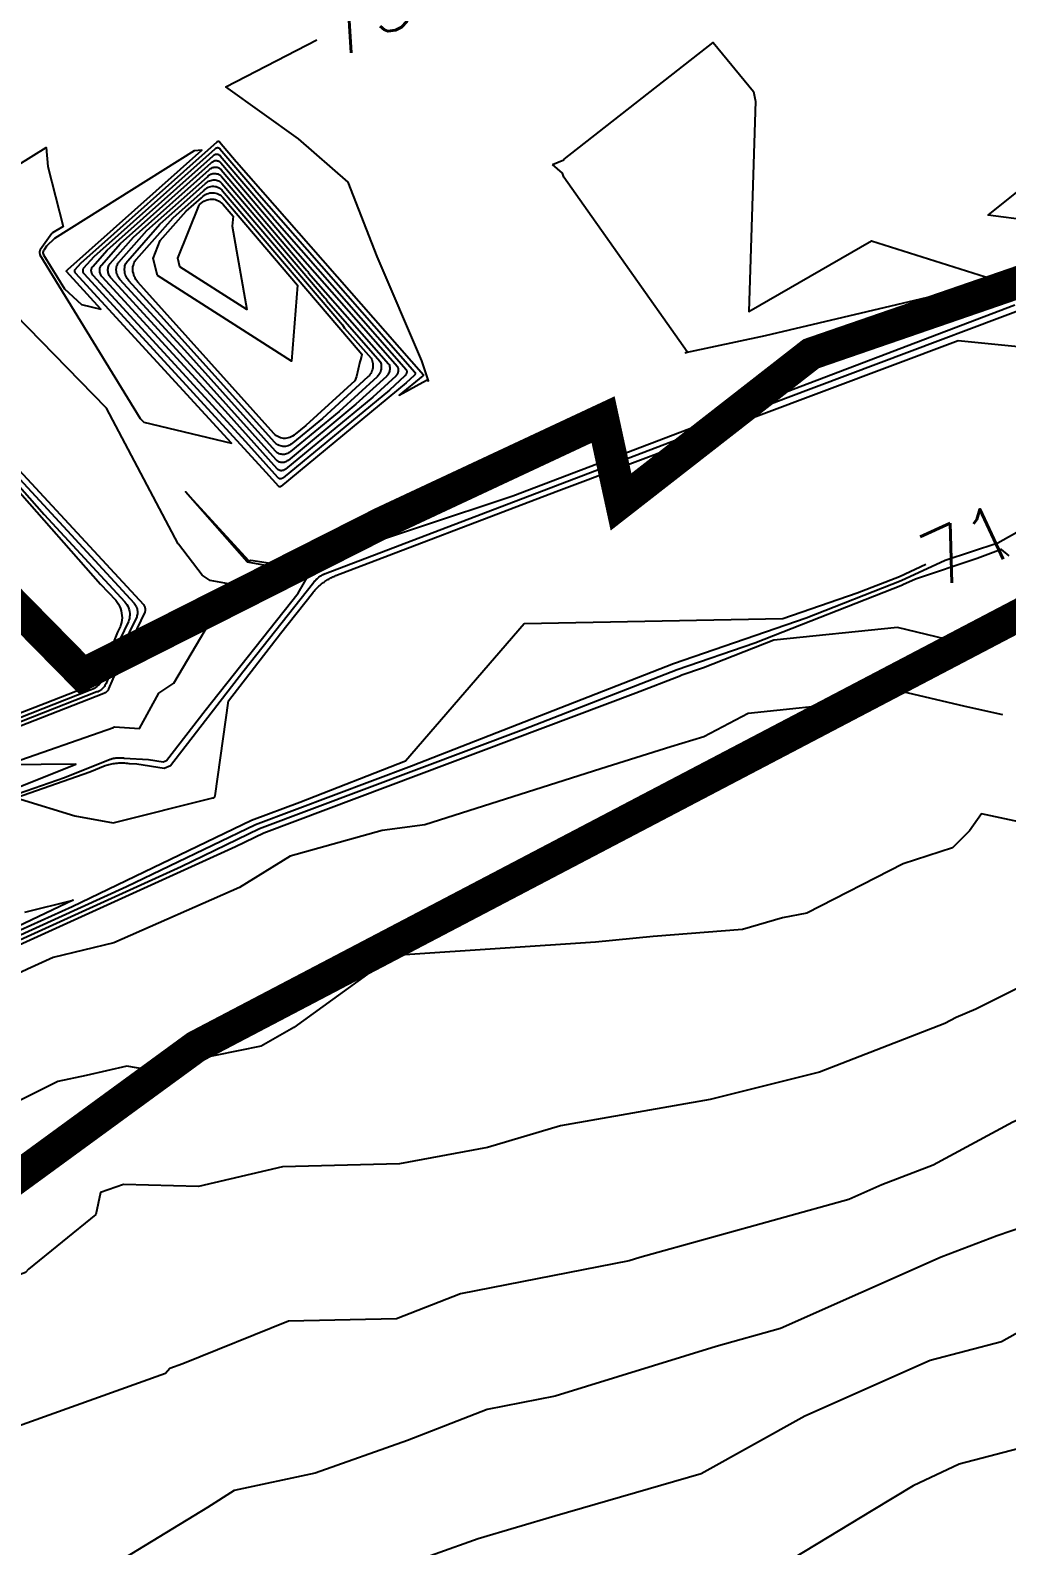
# Model space of a CAD drawing. Header units: metres. Extents: x 729358 to 732680, y 1423022 to 1426117.
# Drawn here: x 729974.5 to 730090, y 1424965.1 to 1425144.4 of the extents above; entities that cross this region are included whole.
import ezdxf

# ---------------------------------------------------------------- set-up
doc = ezdxf.new("R2010")
doc.units = ezdxf.units.M
doc.header["$MEASUREMENT"] = 0
doc.linetypes.add('PHANTOM', pattern=[2.5, 1.25, -0.25, 0.25, -0.25, 0.25, -0.25])
for name, color, linetype in [('36Bound', 6, 'PHANTOM'), ('HR36 IE-Exi_Xref$0$CONTOUR', 8, 'Continuous'), ('HR36 IE-Exi_Xref$0$CONTOURINDEX', 10, 'Continuous'), ('HR36 IE-Exi_Xref$0$CONTOURTEXT', 7, 'Continuous')]:
    doc.layers.add(name, color=color, linetype=linetype)
doc.styles.add('HR36 IE-Exi_Xref$0$5mm', font='simplex', dxfattribs={"height": 5})

msp = doc.modelspace()

# ---------------------------------------------------------------- linework, layer by layer
at = {"layer": '36Bound', "const_width": 3.84}
msp.add_lwpolyline([(731089.29, 1424869.87), (731097.59, 1425120.07), (731110.41, 1425192.42), (731138.07, 1425349.11), (731186.64, 1425492.9), (731134.88, 1425523.96), (731220.89, 1425664.9), (730803.81, 1425911.35), (730764.78, 1425842.6), (730723.84, 1425770.49), (730682.74, 1425698.76), (730672.5, 1425703.91), (730659.08, 1425710.65), (730650.07, 1425715.18), (730455.78, 1425812.86), (730385.15, 1425653.57), (730390.36, 1425601.87), (730354.83, 1425374.71), (730264.08, 1425176.5), (730117.5, 1425088.87), (729994.08, 1425024.16), (729814.03, 1424892.64)], dxfattribs=at)
at = {"layer": '36Bound', "const_width": 3.84, "flags": 128}
msp.add_lwpolyline([(730016.1, 1425086.12), (730042.25, 1425098.35), (730044.37, 1425088.61), (730066.86, 1425106.14), (730148.6, 1425134.3), (730197.59, 1425159.17), (730225.06, 1425195.72), (730242.38, 1425205.96), (730159.68, 1425270.89), (730113.89, 1425302.03), (730068.59, 1425319.8), (730033.85, 1425331.31), (729983.74, 1425346.31), (729978.31, 1425346.33), (729932.98, 1425312.47), (729916.75, 1425322.38), (729875, 1425348.48), (729857.06, 1425321.51), (729939.63, 1425269.07), (729936.92, 1425264.9), (729849.45, 1425320.85), (729825.14, 1425281.48), (729804.76, 1425247.07), (729980.67, 1425068.2)], close=True, dxfattribs=at)
at = {"layer": 'HR36 IE-Exi_Xref$0$CONTOUR', "flags": 128}
for points, elevation in [([(729962.43, 1425121.89), (729976.37, 1425130.54), (729976.57, 1425128.27), (729978.35, 1425121.21), (729977.1, 1425120.43), (729977.04, 1425120.37), (729975.66, 1425118.42), (729975.62, 1425118.37), (729975.6, 1425118.28), (729975.57, 1425118.22), (729975.55, 1425118.07), (729975.59, 1425117.93), (729975.62, 1425117.83), (729987.46, 1425098.46), (729987.88, 1425098.08), (729987.91, 1425098.05), (729998.29, 1425095.56), (729979.83, 1425115.69), (729979.81, 1425115.72), (729979.79, 1425115.74), (729979.78, 1425115.77), (729979.76, 1425115.8), (729979.75, 1425115.83), (729979.74, 1425115.85), (729979.74, 1425115.88), (729979.74, 1425115.91), (729979.74, 1425115.94), (729979.74, 1425115.97), (729979.74, 1425116), (729979.75, 1425116.03), (729979.76, 1425116.05), (729979.77, 1425116.08), (729979.79, 1425116.1), (729979.8, 1425116.11), (729980.47, 1425116.87), (729996.59, 1425131.22), (729996.6, 1425131.23), (729996.62, 1425131.24), (729996.64, 1425131.25), (729996.65, 1425131.26), (729996.67, 1425131.27), (729996.69, 1425131.28), (729996.71, 1425131.28), (729996.73, 1425131.28), (729996.75, 1425131.28), (729996.77, 1425131.27), (729996.79, 1425131.27), (729996.8, 1425131.26), (729996.82, 1425131.25), (729996.84, 1425131.24), (729996.85, 1425131.23), (729996.86, 1425131.22), (729998.83, 1425128.9), (729998.85, 1425128.88), (729998.87, 1425128.85), (730021.01, 1425103.63), (730021.01, 1425103.63), (730021.01, 1425103.63), (730021.01, 1425103.62), (730021.01, 1425103.62), (730021.01, 1425103.62), (730021.01, 1425103.62), (730021.01, 1425103.62), (730021.01, 1425103.61), (730021.01, 1425103.61), (730021.01, 1425103.61), (730021.01, 1425103.61), (730021.01, 1425103.61), (730021, 1425103.6), (730021, 1425103.6), (730021, 1425103.6), (730020.94, 1425103.54), (730018.14, 1425101.23), (730021.37, 1425103.02), (730021.6, 1425102.95), (730020.81, 1425105.29), (730015.5, 1425117.66), (730012.07, 1425126.42), (730006.22, 1425131.58), (729997.61, 1425137.73), (730008.39, 1425143.29)], 73), ([(729977.34, 1425119.77), (729976.4, 1425118.86), (729976.11, 1425118.45), (729976.03, 1425118.34), (729975.98, 1425118.13), (729975.97, 1425118.12), (729975.97, 1425118.09), (729975.98, 1425118.06), (729976.04, 1425117.85), (729978.52, 1425113.8), (729980.55, 1425111.97), (729980.55, 1425111.96), (729982.84, 1425111.42), (729978.77, 1425115.85), (729978.77, 1425115.85), (729978.77, 1425115.86), (729978.76, 1425115.86), (729978.76, 1425115.87), (729978.76, 1425115.88), (729978.76, 1425115.88), (729978.75, 1425115.89), (729978.75, 1425115.9), (729978.75, 1425115.9), (729978.75, 1425115.91), (729978.76, 1425115.92), (729978.76, 1425115.92), (729978.76, 1425115.93), (729978.76, 1425115.93), (729978.77, 1425115.94), (729978.77, 1425115.94), (729978.92, 1425116.11), (729994.79, 1425130.24), (729993.88, 1425130.14), (729977.34, 1425119.77)], 73.5), ([(730002.4, 1425092.08), (729980.88, 1425115.54), (729980.85, 1425115.58), (729980.82, 1425115.63), (729980.79, 1425115.67), (729980.77, 1425115.72), (729980.75, 1425115.77), (729980.73, 1425115.83), (729980.72, 1425115.88), (729980.72, 1425115.93), (729980.72, 1425115.99), (729980.72, 1425116.04), (729980.73, 1425116.09), (729980.75, 1425116.14), (729980.77, 1425116.18), (729980.79, 1425116.22), (729980.81, 1425116.26), (729980.83, 1425116.29), (729982.03, 1425117.64), (729996.36, 1425130.39), (729996.39, 1425130.42), (729996.42, 1425130.45), (729996.46, 1425130.47), (729996.49, 1425130.49), (729996.53, 1425130.5), (729996.57, 1425130.51), (729996.61, 1425130.52), (729996.65, 1425130.52), (729996.69, 1425130.52), (729996.72, 1425130.51), (729996.76, 1425130.5), (729996.8, 1425130.48), (729996.83, 1425130.46), (729996.86, 1425130.44), (729996.89, 1425130.41), (729996.91, 1425130.39), (730000.93, 1425125.68), (730000.97, 1425125.62), (730001, 1425125.57), (730019.97, 1425103.96), (730019.99, 1425103.93), (730020, 1425103.91), (730020, 1425103.88), (730020.01, 1425103.85), (730020.01, 1425103.82), (730020.01, 1425103.79), (730020.01, 1425103.76), (730020, 1425103.73), (730019.99, 1425103.7), (730019.98, 1425103.67), (730019.96, 1425103.64), (730019.95, 1425103.62), (730019.93, 1425103.59), (730019.91, 1425103.57), (730019.91, 1425103.57), (730018.95, 1425102.7), (730004.11, 1425090.44), (730004.1, 1425090.42), (730004.08, 1425090.41), (730004.06, 1425090.41), (730004.05, 1425090.4), (730004.03, 1425090.39), (730004.01, 1425090.39), (730003.99, 1425090.39), (730003.98, 1425090.39), (730003.96, 1425090.39), (730003.94, 1425090.4), (730003.93, 1425090.4), (730003.91, 1425090.41), (730003.9, 1425090.42), (730003.88, 1425090.43), (730003.87, 1425090.44), (730003.87, 1425090.45), (730002.4, 1425092.08)], 72.5), ([(729997.57, 1425099.33), (729982.99, 1425115.23), (729982.92, 1425115.31), (729982.86, 1425115.39), (729982.81, 1425115.48), (729982.77, 1425115.58), (729982.74, 1425115.67), (729982.71, 1425115.77), (729982.69, 1425115.87), (729982.69, 1425115.97), (729982.69, 1425116.07), (729982.69, 1425116.17), (729982.71, 1425116.26), (729982.74, 1425116.35), (729982.77, 1425116.43), (729982.81, 1425116.51), (729982.86, 1425116.59), (729982.9, 1425116.63), (729985.14, 1425119.17), (729995.89, 1425128.74), (729995.96, 1425128.8), (729996.03, 1425128.85), (729996.1, 1425128.9), (729996.17, 1425128.93), (729996.25, 1425128.96), (729996.33, 1425128.98), (729996.41, 1425128.99), (729996.48, 1425129), (729996.56, 1425128.99), (729996.64, 1425128.97), (729996.71, 1425128.95), (729996.78, 1425128.92), (729996.85, 1425128.88), (729996.92, 1425128.83), (729996.98, 1425128.77), (729997.01, 1425128.74), (730005.12, 1425119.23), (730005.2, 1425119.12), (730005.27, 1425119.01), (730017.91, 1425104.62), (730017.94, 1425104.54), (730017.97, 1425104.47), (730017.99, 1425104.38), (730018, 1425104.3), (730018.01, 1425104.21), (730018.01, 1425104.12), (730018, 1425104.04), (730017.98, 1425103.95), (730017.95, 1425103.87), (730017.92, 1425103.79), (730017.88, 1425103.71), (730017.84, 1425103.64), (730017.78, 1425103.57), (730017.73, 1425103.51), (730017.71, 1425103.49), (730014.99, 1425101.01), (730004.68, 1425092.5), (730004.62, 1425092.45), (730004.56, 1425092.41), (730004.49, 1425092.37), (730004.42, 1425092.34), (730004.35, 1425092.32), (730004.28, 1425092.31), (730004.21, 1425092.3), (730004.14, 1425092.3), (730004.06, 1425092.31), (730003.99, 1425092.33), (730003.93, 1425092.35), (730003.86, 1425092.39), (730003.8, 1425092.42), (730003.74, 1425092.47), (730003.69, 1425092.52), (730003.68, 1425092.53), (729997.57, 1425099.33)], 71.5), ([(729995.16, 1425102.95), (729984.04, 1425115.08), (729983.96, 1425115.17), (729983.89, 1425115.28), (729983.83, 1425115.39), (729983.78, 1425115.5), (729983.73, 1425115.62), (729983.7, 1425115.74), (729983.68, 1425115.87), (729983.67, 1425115.99), (729983.67, 1425116.11), (729983.68, 1425116.23), (729983.7, 1425116.35), (729983.73, 1425116.46), (729983.77, 1425116.56), (729983.82, 1425116.66), (729983.88, 1425116.75), (729983.93, 1425116.81), (729986.7, 1425119.93), (729995.66, 1425127.91), (729995.74, 1425127.99), (729995.83, 1425128.05), (729995.92, 1425128.11), (729996.01, 1425128.16), (729996.11, 1425128.19), (729996.2, 1425128.22), (729996.3, 1425128.23), (729996.4, 1425128.23), (729996.5, 1425128.23), (729996.59, 1425128.21), (729996.69, 1425128.18), (729996.78, 1425128.14), (729996.86, 1425128.09), (729996.94, 1425128.03), (729997.02, 1425127.96), (729997.06, 1425127.91), (730007.21, 1425116), (730007.31, 1425115.87), (730007.41, 1425115.73), (730016.87, 1425104.95), (730016.92, 1425104.85), (730016.96, 1425104.75), (730016.99, 1425104.64), (730017, 1425104.52), (730017.01, 1425104.41), (730017.01, 1425104.29), (730016.99, 1425104.18), (730016.97, 1425104.06), (730016.94, 1425103.95), (730016.89, 1425103.85), (730016.84, 1425103.74), (730016.78, 1425103.65), (730016.71, 1425103.56), (730016.63, 1425103.48), (730016.61, 1425103.46), (730013.01, 1425100.17), (730004.97, 1425093.53), (730004.89, 1425093.46), (730004.8, 1425093.4), (730004.71, 1425093.35), (730004.61, 1425093.31), (730004.52, 1425093.29), (730004.42, 1425093.27), (730004.31, 1425093.26), (730004.21, 1425093.26), (730004.12, 1425093.27), (730004.02, 1425093.3), (730003.92, 1425093.33), (730003.83, 1425093.37), (730003.75, 1425093.43), (730003.67, 1425093.49), (730003.6, 1425093.56), (730003.58, 1425093.58), (729995.16, 1425102.95)], 71), ([(729992.75, 1425106.58), (729985.09, 1425114.92), (729985, 1425115.04), (729984.91, 1425115.16), (729984.84, 1425115.29), (729984.78, 1425115.43), (729984.73, 1425115.57), (729984.69, 1425115.71), (729984.66, 1425115.86), (729984.65, 1425116.01), (729984.65, 1425116.15), (729984.66, 1425116.3), (729984.69, 1425116.43), (729984.73, 1425116.56), (729984.78, 1425116.69), (729984.84, 1425116.8), (729984.91, 1425116.91), (729984.96, 1425116.98), (729988.26, 1425120.7), (729995.43, 1425127.08), (729995.53, 1425127.17), (729995.63, 1425127.26), (729995.74, 1425127.32), (729995.85, 1425127.38), (729995.97, 1425127.42), (729996.08, 1425127.45), (729996.2, 1425127.47), (729996.32, 1425127.47), (729996.44, 1425127.46), (729996.55, 1425127.44), (729996.66, 1425127.41), (729996.77, 1425127.36), (729996.87, 1425127.3), (729996.97, 1425127.22), (729997.06, 1425127.14), (729997.11, 1425127.09), (730009.31, 1425112.77), (730009.43, 1425112.62), (730009.54, 1425112.46), (730015.84, 1425105.28), (730015.9, 1425105.15), (730015.95, 1425105.02), (730015.98, 1425104.89), (730016, 1425104.75), (730016.01, 1425104.61), (730016.01, 1425104.46), (730015.99, 1425104.32), (730015.96, 1425104.18), (730015.92, 1425104.04), (730015.86, 1425103.9), (730015.8, 1425103.78), (730015.72, 1425103.66), (730015.64, 1425103.55), (730015.54, 1425103.45), (730015.52, 1425103.42), (730011.03, 1425099.32), (730005.26, 1425094.56), (730005.15, 1425094.47), (730005.04, 1425094.4), (730004.92, 1425094.34), (730004.8, 1425094.29), (730004.68, 1425094.25), (730004.55, 1425094.23), (730004.42, 1425094.22), (730004.29, 1425094.22), (730004.17, 1425094.24), (730004.04, 1425094.26), (730003.92, 1425094.31), (730003.81, 1425094.36), (730003.7, 1425094.43), (730003.6, 1425094.51), (730003.51, 1425094.6), (730003.48, 1425094.62), (729992.75, 1425106.58)], 70.5), ([(729987.92, 1425113.82), (729987.2, 1425114.62), (729987.07, 1425114.77), (729986.96, 1425114.93), (729986.87, 1425115.1), (729986.78, 1425115.28), (729986.72, 1425115.47), (729986.67, 1425115.66), (729986.63, 1425115.85), (729986.62, 1425116.05), (729986.62, 1425116.24), (729986.63, 1425116.42), (729986.67, 1425116.61), (729986.72, 1425116.78), (729986.78, 1425116.94), (729986.86, 1425117.09), (729986.95, 1425117.23), (729987.03, 1425117.33), (729991.37, 1425122.23), (729994.97, 1425125.43), (729995.1, 1425125.55), (729995.24, 1425125.66), (729995.38, 1425125.75), (729995.53, 1425125.83), (729995.68, 1425125.88), (729995.84, 1425125.92), (729996, 1425125.95), (729996.15, 1425125.95), (729996.31, 1425125.94), (729996.46, 1425125.91), (729996.61, 1425125.86), (729996.76, 1425125.8), (729996.89, 1425125.72), (729997.02, 1425125.62), (729997.14, 1425125.51), (729997.21, 1425125.43), (730013.5, 1425106.32), (730013.66, 1425106.12), (730013.71, 1425106.04), (730013.71, 1425106.04), (730013.71, 1425106.04), (730013.7, 1425106.02), (730013.7, 1425106.01), (730013.66, 1425105.86), (730013.54, 1425105.43), (730013.48, 1425105.19), (730013.07, 1425103.43), (730012.87, 1425102.94), (730007.07, 1425097.64), (730005.83, 1425096.62), (730005.68, 1425096.5), (730005.52, 1425096.39), (730005.36, 1425096.3), (730005.18, 1425096.23), (730005, 1425096.18), (730004.82, 1425096.14), (730004.63, 1425096.13), (730004.45, 1425096.13), (730004.27, 1425096.16), (730004.09, 1425096.2), (730003.92, 1425096.26), (730003.76, 1425096.34), (730003.6, 1425096.43), (730003.46, 1425096.55), (730003.32, 1425096.67), (730003.29, 1425096.71), (729987.92, 1425113.82)], 69.5), ([(729989.52, 1425115.39), (729989.01, 1425117.42), (729989.86, 1425119.53), (729992.93, 1425122.99), (729994.74, 1425124.6), (729994.88, 1425124.74), (729995.04, 1425124.86), (729995.2, 1425124.96), (729995.37, 1425125.05), (729995.54, 1425125.11), (729995.72, 1425125.16), (729995.89, 1425125.18), (729996.07, 1425125.19), (729996.25, 1425125.18), (729996.42, 1425125.14), (729996.59, 1425125.09), (729996.75, 1425125.02), (729996.9, 1425124.92), (729997.05, 1425124.82), (729997.18, 1425124.69), (729997.26, 1425124.61), (730006.1, 1425114.24), (730005.39, 1425105.28), (729989.52, 1425115.39)], 69), ([(729992.18, 1425116.42), (729991.92, 1425117.43), (729994.45, 1425123.72), (729994.49, 1425123.76), (729994.51, 1425123.78), (729994.67, 1425123.93), (729994.84, 1425124.06), (729995.02, 1425124.18), (729995.21, 1425124.27), (729995.4, 1425124.34), (729995.59, 1425124.39), (729995.79, 1425124.42), (729995.99, 1425124.43), (729996.18, 1425124.41), (729996.38, 1425124.38), (729996.56, 1425124.32), (729996.74, 1425124.23), (729996.91, 1425124.13), (729997.08, 1425124.01), (729997.23, 1425123.87), (729997.31, 1425123.78), (729998.48, 1425122.41), (729998.38, 1425121.22), (730000.11, 1425111.36), (729992.18, 1425116.42)], 68.5), ([(729972.49, 1425054.65), (729979.88, 1425057.6), (729971.66, 1425057.49), (729984.34, 1425061.94), (729984.46, 1425061.99), (729987.39, 1425061.8), (729989.69, 1425065.98), (729991.47, 1425067.17), (729998.38, 1425078.84), (729995.76, 1425079.32), (729994.82, 1425079.95), (729992, 1425083.61), (729991.98, 1425083.64), (729983.5, 1425099.7), (729961.83, 1425121.85)], 73), ([(729967.28, 1425051.72), (729981.53, 1425056.7), (729983.34, 1425057.42), (729983.49, 1425057.47), (729983.64, 1425057.51), (729983.79, 1425057.55), (729983.95, 1425057.59), (729984.11, 1425057.62), (729984.27, 1425057.65), (729984.43, 1425057.68), (729984.6, 1425057.7), (729984.76, 1425057.71), (729984.8, 1425057.72), (729984.97, 1425057.73), (729985.13, 1425057.74), (729985.3, 1425057.74), (729985.47, 1425057.74), (729985.63, 1425057.73), (729985.8, 1425057.72), (729985.97, 1425057.7), (729986.14, 1425057.68), (729986.23, 1425057.67), (729987.08, 1425057.61), (729990.31, 1425057.13), (729991.06, 1425057.43), (729999.62, 1425068.5), (730008.03, 1425079.12), (730008.08, 1425079.17), (730008.12, 1425079.22), (730008.16, 1425079.27), (730008.21, 1425079.32), (730008.25, 1425079.37), (730008.3, 1425079.41), (730008.34, 1425079.46), (730008.39, 1425079.5), (730008.44, 1425079.54), (730008.48, 1425079.58), (730008.53, 1425079.62), (730008.58, 1425079.66), (730008.63, 1425079.7), (730008.78, 1425079.81), (730008.83, 1425079.85), (730008.88, 1425079.88), (730008.93, 1425079.91), (730008.98, 1425079.94), (730009.03, 1425079.98), (730009.09, 1425080.01), (730009.14, 1425080.03), (730009.2, 1425080.06), (730009.25, 1425080.09), (730009.31, 1425080.11), (730009.36, 1425080.14), (730009.42, 1425080.16), (730009.42, 1425080.16), (730063.84, 1425100.88), (730103.86, 1425115.95)], 71.5), ([(729952.33, 1425113.41), (729982.8, 1425078.9), (729984.58, 1425076.99), (729984.75, 1425076.77), (729984.9, 1425076.53), (729985.03, 1425076.28), (729985.14, 1425076.02), (729985.22, 1425075.74), (729985.28, 1425075.46), (729985.32, 1425075.18), (729985.33, 1425074.9), (729985.31, 1425074.62), (729985.27, 1425074.35), (729985.2, 1425074.1), (729985.14, 1425073.92), (729984.79, 1425073.19), (729982.98, 1425068.72), (729982.88, 1425068.48), (729982.76, 1425068.24), (729982.62, 1425068.02), (729982.48, 1425067.82), (729982.32, 1425067.62), (729982.16, 1425067.43), (729981.98, 1425067.26), (729981.79, 1425067.1), (729981.59, 1425066.95), (729981.38, 1425066.82), (729981.16, 1425066.7), (729980.94, 1425066.59), (729980.78, 1425066.53), (729976.24, 1425064.75), (729957.23, 1425057.44)], 71.5), ([(729973.31, 1425053.46), (729979.74, 1425051.47), (729984.29, 1425050.66), (729996.07, 1425053.61), (729996.13, 1425053.6), (729996.18, 1425053.61), (729996.23, 1425053.64), (729996.28, 1425053.67), (729996.31, 1425053.72), (729996.33, 1425053.78), (729996.34, 1425053.84), (729997.92, 1425065.09), (730004.09, 1425073.06), (730007.87, 1425077.82), (730007.96, 1425077.94), (730008.05, 1425078.05), (730008.14, 1425078.16), (730008.24, 1425078.26), (730008.34, 1425078.36), (730008.43, 1425078.46), (730008.53, 1425078.56), (730008.63, 1425078.65), (730008.74, 1425078.74), (730008.84, 1425078.83), (730008.94, 1425078.92), (730009.05, 1425079), (730009.16, 1425079.08), (730009.23, 1425079.13), (730009.34, 1425079.21), (730009.45, 1425079.29), (730009.56, 1425079.36), (730009.67, 1425079.43), (730009.79, 1425079.49), (730009.9, 1425079.56), (730010.02, 1425079.62), (730010.14, 1425079.68), (730010.26, 1425079.74), (730010.38, 1425079.79), (730010.51, 1425079.84), (730010.63, 1425079.89), (730010.63, 1425079.89), (730036.71, 1425089.83), (730084.26, 1425107.72), (730099.24, 1425106.2)], 71), ([(729962.77, 1425103.57), (729987.87, 1425076.46), (729987.92, 1425076.39), (729987.96, 1425076.33), (729988, 1425076.25), (729988.03, 1425076.18), (729988.05, 1425076.1), (729988.07, 1425076.02), (729988.08, 1425075.94), (729988.08, 1425075.86), (729988.08, 1425075.78), (729988.07, 1425075.7), (729988.05, 1425075.63), (729988.03, 1425075.58), (729984.23, 1425067.7), (729983.75, 1425066.51), (729983.72, 1425066.45), (729983.69, 1425066.39), (729983.66, 1425066.33), (729983.62, 1425066.27), (729983.58, 1425066.22), (729983.53, 1425066.17), (729983.48, 1425066.13), (729983.43, 1425066.08), (729983.38, 1425066.04), (729983.33, 1425066.01), (729983.27, 1425065.98), (729983.21, 1425065.95), (729983.17, 1425065.93), (729962.48, 1425057.86)], 73), ([(730122.24, 1425102.41), (730088.97, 1425083.75), (730082.72, 1425081.68), (730077.51, 1425079.28), (730077.5, 1425079.27), (730066.27, 1425074.86), (730050.59, 1425069.47), (730050.59, 1425069.47), (730019.6, 1425057.37), (730001.13, 1425050.42), (729985.88, 1425043.08), (729972.46, 1425036.97), (729956.58, 1425025.3), (729936.54, 1425011.43), (729919.04, 1424996.87), (729913.03, 1424991.69), (729898.27, 1424982.63), (729897.08, 1424981.85), (729894.28, 1424980.37), (729867.9, 1424966.68), (729866.02, 1424970.34), (729896.92, 1424983.03), (729897.21, 1424987.7)], 71.5), ([(729969.45, 1425095.35), (729986.77, 1425076.63), (729986.86, 1425076.52), (729986.94, 1425076.4), (729987.01, 1425076.26), (729987.06, 1425076.12), (729987.11, 1425075.98), (729987.14, 1425075.83), (729987.16, 1425075.69), (729987.16, 1425075.54), (729987.16, 1425075.39), (729987.13, 1425075.25), (729987.1, 1425075.12), (729987.07, 1425075.02), (729984.42, 1425069.53), (729983.49, 1425067.25), (729983.44, 1425067.12), (729983.38, 1425067.01), (729983.31, 1425066.89), (729983.24, 1425066.79), (729983.16, 1425066.69), (729983.07, 1425066.59), (729982.98, 1425066.5), (729982.89, 1425066.42), (729982.78, 1425066.35), (729982.68, 1425066.28), (729982.57, 1425066.22), (729982.45, 1425066.16), (729982.37, 1425066.13), (729967.07, 1425060.16)], 72.5), ([(730080.45, 1425081.21), (730077.33, 1425079.76), (730077.32, 1425079.76), (730072.33, 1425077.8), (730063.53, 1425074.77), (730032.92, 1425074.18), (730018.89, 1425057.96), (730006.35, 1425053.07), (730000.65, 1425050.92), (729979.45, 1425040.73), (729972.1, 1425037.38), (729950.11, 1425021.22), (729936.26, 1425011.63), (729914.09, 1424993.19), (729912.77, 1424992.05), (729907.82, 1424989.01), (729899.21, 1424985.78), (729897.44, 1424985.12), (729897.36, 1424985.09), (729897.53, 1424987.87)], 71), ([(730094.49, 1425078.72), (730089.22, 1425076.03), (730083.93, 1425072.1), (730077.1, 1425073.74), (730062.44, 1425072.24), (730062.44, 1425072.24), (730054.14, 1425068.98), (730051.46, 1425068.06), (730051.43, 1425068.05), (730046.11, 1425065.97), (730002.1, 1425049.41), (729998.75, 1425047.8), (729973.18, 1425036.16), (729969.51, 1425033.46), (729937.09, 1425011.02), (729928.93, 1425004.22), (729913.56, 1424990.97), (729905.18, 1424985.83), (729897.63, 1424980.92), (729879.8, 1424971.48), (729864.68, 1424963.63)], 72.5), ([(730089.53, 1425063.44), (730085.1, 1425064.4), (730076.87, 1425066.34), (730072.23, 1425064.92), (730059.43, 1425063.59), (730054.16, 1425060.83), (730050.25, 1425059.65), (730041.99, 1425057.02), (730021.14, 1425050.43), (730016.13, 1425049.74), (730005.21, 1425046.7), (729999.23, 1425043.01), (729984.37, 1425036.45), (729977.19, 1425034.7), (729974.15, 1425033.33), (729960.99, 1425027.16), (729960.98, 1425027.16), (729937.37, 1425010.81), (729933.87, 1425007.9), (729913.82, 1424990.61), (729908.63, 1424987.43), (729897.9, 1424980.45), (729872.55, 1424967.03), (729865.07, 1424963.14)], 73), ([(729973.85, 1425040.09), (729979.56, 1425041.51), (729973.02, 1425038.37)], 70.5), ([(730103.74, 1425036.38), (730098.56, 1425034.73), (730086.35, 1425028.61), (730084.02, 1425027.62), (730082.7, 1425026.9), (730067.87, 1425021.17), (730054.92, 1425017.93), (730037.21, 1425014.8), (730028.56, 1425012.23), (730018.18, 1425010.31), (730004.32, 1425009.95), (729994.37, 1425007.62), (729985.5, 1425007.85), (729982.77, 1425006.9), (729982.23, 1425004.32), (729974.27, 1424997.83), (729973.92, 1424997.44), (729973.27, 1424997.2), (729972.19, 1424996.69), (729952.85, 1424986.59), (729947.05, 1424983.91), (729937.02, 1424975.68), (729928.65, 1424969.93), (729921.14, 1424965.03)], 75), ([(730114.99, 1425015.88), (730111.35, 1425013.75), (730101.59, 1425007.64), (730096.95, 1425004.55), (730088.87, 1425001.81), (730082.26, 1424999.28), (730063.23, 1424990.82), (730055.62, 1424988.71), (730036.58, 1424982.83), (730028.53, 1424981.26), (730019.12, 1424977.58), (730008.2, 1424973.72), (729998.6, 1424971.67), (729995.43, 1424969.65), (729985.55, 1424963.64), (729978.9, 1424961.35), (729977.81, 1424959.83), (729977, 1424958.56), (729972.57, 1424954.38), (729959.11, 1424945.14), (729950.11, 1424940.96), (729929.85, 1424929.18), (729929.58, 1424929.03), (729920.13, 1424922.81)], 77), ([(730127.65, 1424993.1), (730117.56, 1424988.49), (730110.25, 1424985.32), (730104.65, 1424982.5), (730096.6, 1424977.99), (730084.36, 1424974.78), (730078.92, 1424972.2), (730074.17, 1424969.34), (730055.37, 1424957.96)], 79)]:
    msp.add_lwpolyline(points, dxfattribs=dict(at, elevation=elevation))
at = {"layer": 'HR36 IE-Exi_Xref$0$CONTOURINDEX', "flags": 128}
for points, elevation in [([(730036.25, 1425128.51), (730037.61, 1425129.07), (730037.63, 1425129.1), (730037.66, 1425129.14), (730055.28, 1425142.95), (730060.04, 1425137.16), (730060.23, 1425136.18), (730060.27, 1425136.02), (730059.5, 1425111.12), (730074, 1425119.51), (730089.01, 1425114.76), (730061.44, 1425108.27), (730051.99, 1425106.24), (730052.21, 1425106.37), (730037.61, 1425127.04), (730037.43, 1425127.49), (730036.25, 1425128.51)], 72), ([(729999.98, 1425095.71), (729981.93, 1425115.39), (729981.88, 1425115.45), (729981.84, 1425115.51), (729981.8, 1425115.58), (729981.77, 1425115.65), (729981.74, 1425115.72), (729981.72, 1425115.8), (729981.71, 1425115.88), (729981.7, 1425115.95), (729981.7, 1425116.03), (729981.71, 1425116.1), (729981.72, 1425116.17), (729981.74, 1425116.24), (729981.77, 1425116.31), (729981.8, 1425116.37), (729981.84, 1425116.42), (729981.87, 1425116.46), (729983.59, 1425118.4), (729996.13, 1425129.56), (729996.17, 1425129.61), (729996.22, 1425129.65), (729996.28, 1425129.68), (729996.33, 1425129.71), (729996.39, 1425129.73), (729996.45, 1425129.75), (729996.51, 1425129.76), (729996.57, 1425129.76), (729996.62, 1425129.75), (729996.68, 1425129.74), (729996.74, 1425129.72), (729996.79, 1425129.7), (729996.84, 1425129.67), (729996.89, 1425129.63), (729996.93, 1425129.59), (729996.96, 1425129.56), (730003.02, 1425122.45), (730003.08, 1425122.37), (730003.14, 1425122.29), (730018.94, 1425104.29), (730018.96, 1425104.24), (730018.98, 1425104.19), (730019, 1425104.13), (730019.01, 1425104.07), (730019.01, 1425104.01), (730019.01, 1425103.96), (730019, 1425103.9), (730018.99, 1425103.84), (730018.97, 1425103.78), (730018.95, 1425103.73), (730018.92, 1425103.67), (730018.89, 1425103.63), (730018.86, 1425103.58), (730018.82, 1425103.54), (730018.81, 1425103.53), (730016.97, 1425101.85), (730004.4, 1425091.47), (730004.36, 1425091.44), (730004.32, 1425091.41), (730004.28, 1425091.39), (730004.24, 1425091.37), (730004.19, 1425091.36), (730004.15, 1425091.35), (730004.1, 1425091.35), (730004.06, 1425091.35), (730004.01, 1425091.35), (730003.97, 1425091.36), (730003.93, 1425091.38), (730003.89, 1425091.4), (730003.85, 1425091.42), (730003.81, 1425091.45), (730003.78, 1425091.48), (730003.77, 1425091.49), (729999.98, 1425095.71)], 72), ([(730102.38, 1425120.64), (730087.81, 1425122.53), (730096.51, 1425129.53)], 72), ([(729990.33, 1425110.2), (729986.14, 1425114.77), (729986.04, 1425114.9), (729985.94, 1425115.04), (729985.85, 1425115.2), (729985.78, 1425115.35), (729985.72, 1425115.52), (729985.68, 1425115.69), (729985.65, 1425115.86), (729985.63, 1425116.03), (729985.63, 1425116.2), (729985.65, 1425116.36), (729985.68, 1425116.52), (729985.72, 1425116.67), (729985.78, 1425116.82), (729985.85, 1425116.95), (729985.93, 1425117.07), (729986, 1425117.15), (729989.82, 1425121.46), (729995.2, 1425126.26), (729995.31, 1425126.36), (729995.43, 1425126.46), (729995.56, 1425126.54), (729995.69, 1425126.6), (729995.82, 1425126.65), (729995.96, 1425126.69), (729996.1, 1425126.71), (729996.24, 1425126.71), (729996.37, 1425126.7), (729996.51, 1425126.67), (729996.64, 1425126.63), (729996.76, 1425126.58), (729996.88, 1425126.51), (729997, 1425126.42), (729997.1, 1425126.32), (729997.16, 1425126.26), (730011.4, 1425109.55), (730011.55, 1425109.37), (730011.67, 1425109.18), (730014.81, 1425105.61), (730014.88, 1425105.46), (730014.93, 1425105.3), (730014.97, 1425105.14), (730015, 1425104.97), (730015.01, 1425104.8), (730015.01, 1425104.63), (730014.99, 1425104.46), (730014.95, 1425104.29), (730014.9, 1425104.12), (730014.84, 1425103.96), (730014.76, 1425103.81), (730014.67, 1425103.67), (730014.56, 1425103.54), (730014.45, 1425103.42), (730014.42, 1425103.39), (730009.05, 1425098.48), (730005.55, 1425095.59), (730005.42, 1425095.49), (730005.28, 1425095.4), (730005.14, 1425095.32), (730004.99, 1425095.26), (730004.84, 1425095.21), (730004.68, 1425095.18), (730004.53, 1425095.17), (730004.37, 1425095.18), (730004.22, 1425095.2), (730004.07, 1425095.23), (730003.92, 1425095.28), (730003.78, 1425095.35), (730003.65, 1425095.43), (730003.53, 1425095.53), (730003.41, 1425095.64), (730003.39, 1425095.66), (729990.33, 1425110.2)], 70), ([(729952.28, 1425114.13), (729976.13, 1425087.12), (729985.67, 1425076.81), (729985.8, 1425076.64), (729985.92, 1425076.46), (729986.02, 1425076.27), (729986.1, 1425076.07), (729986.16, 1425075.86), (729986.21, 1425075.65), (729986.24, 1425075.43), (729986.24, 1425075.22), (729986.23, 1425075.01), (729986.2, 1425074.8), (729986.15, 1425074.61), (729986.11, 1425074.47), (729984.6, 1425071.36), (729983.24, 1425067.98), (729983.16, 1425067.8), (729983.07, 1425067.63), (729982.97, 1425067.46), (729982.86, 1425067.3), (729982.74, 1425067.15), (729982.61, 1425067.01), (729982.48, 1425066.88), (729982.34, 1425066.76), (729982.19, 1425066.65), (729982.03, 1425066.55), (729981.87, 1425066.46), (729981.69, 1425066.38), (729981.58, 1425066.33), (729971.65, 1425062.45)], 72), ([(729966.71, 1425051.89), (729978.52, 1425056.02), (729983.91, 1425058.17), (729983.99, 1425058.19), (729984.07, 1425058.22), (729984.15, 1425058.24), (729984.24, 1425058.26), (729984.32, 1425058.28), (729984.41, 1425058.29), (729984.5, 1425058.31), (729984.59, 1425058.32), (729984.67, 1425058.32), (729984.8, 1425058.34), (729984.89, 1425058.35), (729984.98, 1425058.35), (729985.07, 1425058.35), (729985.16, 1425058.35), (729985.25, 1425058.35), (729985.34, 1425058.34), (729985.43, 1425058.33), (729985.51, 1425058.32), (729985.57, 1425058.31), (729988.46, 1425058.13), (729990.18, 1425057.87), (729990.58, 1425058.03), (729995.16, 1425063.95), (730006.16, 1425077.83), (730007.52, 1425080.14), (730000.16, 1425081.48), (730000.12, 1425081.51), (729992.84, 1425089.81), (730000.35, 1425081.65), (730000.56, 1425081.73), (730007.78, 1425080.6), (730007.94, 1425080.75), (730007.96, 1425080.75), (730008.02, 1425081.17), (730009.71, 1425082.08), (730031.57, 1425089.32), (730090.96, 1425111.94)], 72), ([(730090.28, 1425082.24), (730089.37, 1425082.98), (730089.36, 1425082.98), (730086.5, 1425081.9), (730086.51, 1425081.9), (730079.22, 1425079.49), (730077.7, 1425078.79), (730077.68, 1425078.78), (730060.2, 1425071.92), (730051.02, 1425068.76), (730051.01, 1425068.76), (730032.86, 1425061.67), (730001.61, 1425049.92), (729992.32, 1425045.44), (729972.82, 1425036.57), (729963.04, 1425029.38), (729936.82, 1425011.22), (729923.98, 1425000.55), (729913.3, 1424991.33), (729901.72, 1424984.23), (729897.36, 1424981.39), (729887.04, 1424975.92), (729876.71, 1424970.56)], 72), ([(730092.54, 1425050.52), (730087.02, 1425051.72), (730085.59, 1425049.72), (730083.6, 1425047.69), (730077.77, 1425045.78), (730066.36, 1425039.96), (730063.47, 1425039.42), (730058.76, 1425038.03), (730048.18, 1425037.19), (730041.35, 1425036.55), (730018.78, 1425035.02), (730016.65, 1425034.42), (730005.66, 1425026.44), (730001.78, 1425024.22), (729988.18, 1425021.45), (729985.89, 1425021.85), (729981.08, 1425020.74), (729977.75, 1425020.04), (729965.67, 1425014.06)], 74), ([(730109.76, 1425025.71), (730109.46, 1425025.43), (730106.81, 1425023.88), (730097.92, 1425018.32), (730090.71, 1425015.23), (730081.29, 1425010.15), (730075.24, 1425007.83), (730071.33, 1425006.09), (730046.58, 1424999.24), (730045.32, 1424998.85), (730025.37, 1424994.94), (730017.81, 1424991.99), (730005.04, 1424991.69), (729992.53, 1424986.64), (729990.98, 1424986.1), (729990.46, 1424985.5), (729968.74, 1424977.74), (729965.06, 1424976), (729962.12, 1424971.6), (729958.81, 1424968.87), (729944.65, 1424956.1), (729932.39, 1424950.92), (729916.37, 1424938.83), (729910.21, 1424933.6)], 76), ([(730120.57, 1425005.83), (730116.9, 1425004.22), (730115.89, 1425003.63), (730115.24, 1425003.22), (730102.9, 1424994.98), (730094.58, 1424992.17), (730089.39, 1424989.25), (730080.93, 1424987.04), (730066.13, 1424980.46), (730053.84, 1424973.63), (730036.54, 1424968.62), (730027.48, 1424965.94), (730007.13, 1424958.68)], 78)]:
    msp.add_lwpolyline(points, dxfattribs=dict(at, elevation=elevation))

# ---------------------------------------------------------------- texts
at = {"layer": 'HR36 IE-Exi_Xref$0$CONTOURTEXT', "char_height": 6.5, "attachment_point": 5, "style": 'HR36 IE-Exi_Xref$0$5mm'}
for s, insert, rotation in [('{73}', (730014.21, 1425146.29, 73), 26.9223), ('{71}', (730085.42, 1425083.5, 71), 24.8126)]:
    msp.add_mtext(s, dxfattribs=dict(at, insert=insert, rotation=rotation))

doc.saveas('drawing.dxf')
